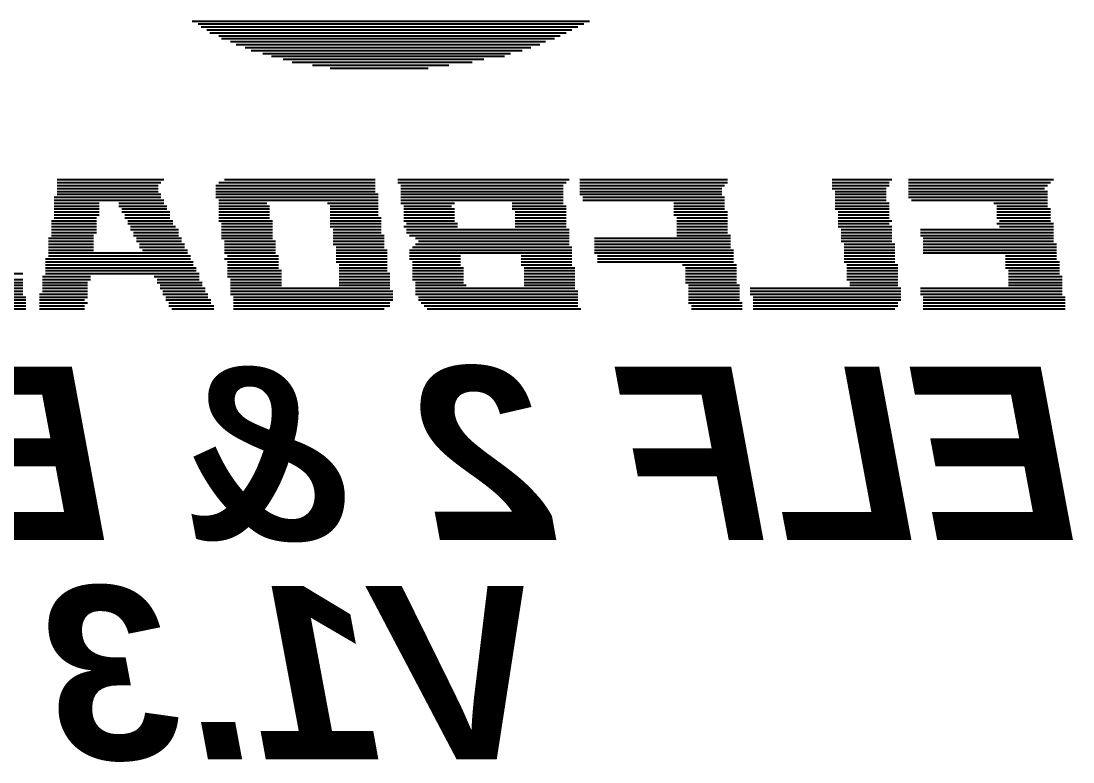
# Model space of a CAD drawing. Header units: inches. Extents: x -5 to 125, y -8 to 83.
# Drawn here: x 66.25 to 75.35, y 24.25 to 30.66 of the extents above; entities that cross this region are included whole.
import ezdxf

# ---------------------------------------------------------------- set-up
doc = ezdxf.new("R2010")
doc.units = ezdxf.units.IN
doc.layers.add('Bottom Overlay', color=54, linetype='Continuous')
doc.styles.add('Arial_Bold_Italic', font='', dxfattribs={"height": 0.2})
doc.styles.get('Arial_Bold_Italic').set_extended_font_data('Arial', italic=True, bold=True)

msp = doc.modelspace()

# ---------------------------------------------------------------- linework, layer by layer
at = {"layer": 'Bottom Overlay'}
for p, q in [((67.7353, 30.6628), (71.1728, 30.6628)), ((67.7861, 30.6374), (71.122, 30.6374)), ((67.8115, 30.612), (71.0712, 30.612)), ((67.8623, 30.5866), (71.0204, 30.5866)), ((67.8877, 30.5612), (70.9696, 30.5612)), ((67.9639, 30.5358), (70.9188, 30.5358)), ((67.9893, 30.5104), (70.868, 30.5104)), ((68.0655, 30.485), (70.7918, 30.485)), ((68.1163, 30.4596), (70.741, 30.4596)), ((68.1925, 30.4342), (70.6648, 30.4342)), ((68.2433, 30.4088), (70.5886, 30.4088)), ((68.3449, 30.3834), (70.487, 30.3834)), ((68.4211, 30.358), (70.4362, 30.358)), ((68.5227, 30.3326), (70.2584, 30.3326)), ((68.5989, 30.3072), (70.1568, 30.3072)), ((68.7767, 30.2818), (69.9536, 30.2818)), ((68.9291, 30.2564), (69.7758, 30.2564)), ((66.5669, 29.2912), (67.4898, 29.2912)), ((66.5669, 29.2658), (67.4644, 29.2658)), ((66.5669, 29.2404), (67.439, 29.2404)), ((66.5669, 29.215), (67.439, 29.215)), ((67.9385, 29.2404), (69.3186, 29.2404)), ((67.9385, 29.215), (69.3186, 29.215)), ((67.9639, 29.2658), (69.3186, 29.2658)), ((68.0147, 29.2912), (69.3186, 29.2912)), ((69.5133, 29.2912), (70.995, 29.2912)), ((69.5133, 29.2658), (70.9696, 29.2658)), ((69.5387, 29.2404), (70.9442, 29.2404)), ((69.5387, 29.215), (70.9442, 29.215)), ((71.0881, 29.2912), (72.3666, 29.2912)), ((71.0881, 29.2658), (72.3666, 29.2658)), ((71.0881, 29.2404), (72.3412, 29.2404)), ((71.0881, 29.215), (72.3158, 29.215)), ((73.2725, 29.2912), (73.789, 29.2912)), ((73.2725, 29.2658), (73.7636, 29.2658)), ((73.2725, 29.2404), (73.7636, 29.2404)), ((73.2725, 29.215), (73.7382, 29.215)), ((73.9329, 29.2912), (75.186, 29.2912)), ((73.9329, 29.2658), (75.1606, 29.2658)), ((73.9329, 29.2404), (75.1352, 29.2404)), ((73.9329, 29.215), (75.1098, 29.215)), ((66.5415, 29.1388), (67.4644, 29.1388)), ((66.5669, 29.1896), (67.439, 29.1896)), ((66.5669, 29.1642), (67.4644, 29.1642)), ((67.9385, 29.1896), (69.3186, 29.1896)), ((67.9385, 29.1642), (69.344, 29.1642)), ((67.9385, 29.1388), (69.344, 29.1388)), ((69.5387, 29.1896), (70.9442, 29.1896)), ((69.5387, 29.1642), (70.9442, 29.1642)), ((69.5387, 29.1388), (70.9442, 29.1388)), ((71.0881, 29.1896), (72.3158, 29.1896)), ((71.0881, 29.1642), (72.3158, 29.1642)), ((71.1135, 29.1388), (72.3412, 29.1388)), ((73.2979, 29.1896), (73.7382, 29.1896)), ((73.2979, 29.1642), (73.7382, 29.1642)), ((73.2979, 29.1388), (73.7382, 29.1388)), ((73.9329, 29.1896), (75.1352, 29.1896)), ((73.9329, 29.1642), (75.1352, 29.1642)), ((73.9329, 29.1388), (75.1352, 29.1388)), ((66.5415, 29.1134), (67.4898, 29.1134)), ((66.5415, 29.088), (66.931, 29.088)), ((66.5415, 29.0626), (66.931, 29.0626)), ((66.5415, 29.0372), (66.931, 29.0372)), ((67.1003, 29.088), (67.4898, 29.088)), ((67.1003, 29.0626), (67.5152, 29.0626)), ((67.1257, 29.0372), (67.5152, 29.0372)), ((67.9639, 29.1134), (69.344, 29.1134)), ((67.9639, 29.088), (68.3788, 29.088)), ((67.9639, 29.0626), (68.4042, 29.0626)), ((67.9639, 29.0372), (68.4042, 29.0372)), ((68.9037, 29.088), (69.344, 29.088)), ((68.9291, 29.0626), (69.344, 29.0626)), ((68.9291, 29.0372), (69.344, 29.0372)), ((69.5387, 29.1134), (70.9442, 29.1134)), ((69.5387, 29.088), (70.0044, 29.088)), ((69.5641, 29.0626), (69.979, 29.0626)), ((69.5641, 29.0372), (70.0044, 29.0372)), ((70.5039, 29.088), (70.9442, 29.088)), ((70.5039, 29.0626), (70.9696, 29.0626)), ((70.5039, 29.0372), (70.9696, 29.0372)), ((71.1135, 29.1134), (72.3412, 29.1134)), ((71.9009, 29.088), (72.3412, 29.088)), ((71.9009, 29.0626), (72.3412, 29.0626)), ((71.9009, 29.0372), (72.3412, 29.0372)), ((73.2979, 29.1134), (73.7382, 29.1134)), ((73.2979, 29.088), (73.7636, 29.088)), ((73.2979, 29.0626), (73.7636, 29.0626)), ((73.2979, 29.0372), (73.7636, 29.0372)), ((73.9583, 29.1134), (75.1352, 29.1134)), ((74.6695, 29.088), (75.1352, 29.088)), ((74.6949, 29.0626), (75.1352, 29.0626)), ((74.6949, 29.0372), (75.1606, 29.0372)), ((66.5415, 29.0118), (66.931, 29.0118)), ((66.5415, 28.9864), (66.931, 28.9864)), ((66.5415, 28.961), (66.9056, 28.961)), ((67.1257, 29.0118), (67.5406, 29.0118)), ((67.1511, 28.9864), (67.5406, 28.9864)), ((67.1511, 28.961), (67.5406, 28.961)), ((67.9639, 29.0118), (68.4042, 29.0118)), ((67.9639, 28.9864), (68.4042, 28.9864)), ((67.9639, 28.961), (68.4042, 28.961)), ((68.9291, 29.0118), (69.344, 29.0118)), ((68.9291, 28.9864), (69.344, 28.9864)), ((68.9291, 28.961), (69.3694, 28.961)), ((69.5641, 29.0118), (70.0044, 29.0118)), ((69.5641, 28.9864), (70.0044, 28.9864)), ((69.5641, 28.961), (70.0044, 28.961)), ((70.5293, 29.0118), (70.9696, 29.0118)), ((70.5293, 28.9864), (70.9696, 28.9864)), ((70.5293, 28.961), (70.9696, 28.961)), ((71.9009, 29.0118), (72.3666, 29.0118)), ((71.9009, 28.9864), (72.3666, 28.9864)), ((71.9263, 28.961), (72.3666, 28.961)), ((73.3233, 29.0118), (73.7636, 29.0118)), ((73.3233, 28.9864), (73.7636, 28.9864)), ((73.3233, 28.961), (73.7636, 28.961)), ((74.6949, 29.0118), (75.1606, 29.0118)), ((74.6949, 28.9864), (75.1606, 28.9864)), ((74.6949, 28.961), (75.1606, 28.961)), ((66.5161, 28.9356), (66.9056, 28.9356)), ((66.5161, 28.9102), (66.9056, 28.9102)), ((66.5161, 28.8848), (66.9056, 28.8848)), ((66.5161, 28.8594), (66.9056, 28.8594)), ((67.1765, 28.9356), (67.566, 28.9356)), ((67.1765, 28.9102), (67.566, 28.9102)), ((67.2019, 28.8848), (67.5914, 28.8848)), ((67.2019, 28.8594), (67.6168, 28.8594)), ((67.9639, 28.9356), (68.4296, 28.9356)), ((67.9893, 28.9102), (68.4296, 28.9102)), ((67.9893, 28.8848), (68.4296, 28.8848)), ((67.9893, 28.8594), (68.4296, 28.8594)), ((68.9291, 28.9356), (69.3694, 28.9356)), ((68.9291, 28.9102), (69.3694, 28.9102)), ((68.9291, 28.8848), (69.3694, 28.8848)), ((68.9545, 28.8594), (69.3694, 28.8594)), ((69.5641, 28.9356), (70.0044, 28.9356)), ((69.5641, 28.8848), (70.0298, 28.8848)), ((69.5895, 28.9102), (70.0298, 28.9102)), ((69.5895, 28.8594), (70.995, 28.8594)), ((70.5293, 28.9356), (70.9696, 28.9356)), ((70.5293, 28.9102), (70.9696, 28.9102)), ((70.5293, 28.8848), (70.9696, 28.8848)), ((71.9263, 28.9356), (72.3666, 28.9356)), ((71.9263, 28.9102), (72.3666, 28.9102)), ((71.9263, 28.8848), (72.3666, 28.8848)), ((71.9263, 28.8594), (72.3666, 28.8594)), ((73.3233, 28.9356), (73.789, 28.9356)), ((73.3233, 28.9102), (73.7636, 28.9102)), ((73.3233, 28.8848), (73.789, 28.8848)), ((73.3487, 28.8594), (73.789, 28.8594)), ((74.0345, 28.8594), (75.186, 28.8594)), ((74.6949, 28.9102), (75.186, 28.9102)), ((74.7203, 28.9356), (75.1606, 28.9356)), ((74.7203, 28.8848), (75.186, 28.8848)), ((66.4907, 28.7832), (66.8802, 28.7832)), ((66.5161, 28.834), (66.9056, 28.834)), ((66.5161, 28.8086), (66.8802, 28.8086)), ((67.2273, 28.834), (67.6168, 28.834)), ((67.2273, 28.8086), (67.6168, 28.8086)), ((67.2527, 28.7832), (67.6422, 28.7832)), ((67.9893, 28.834), (68.4296, 28.834)), ((67.9893, 28.8086), (68.4296, 28.8086)), ((67.9893, 28.7832), (68.4296, 28.7832)), ((68.9545, 28.834), (69.3694, 28.834)), ((68.9545, 28.8086), (69.3948, 28.8086)), ((68.9545, 28.7832), (69.3948, 28.7832)), ((69.5895, 28.834), (70.995, 28.834)), ((69.6149, 28.8086), (70.995, 28.8086)), ((69.6657, 28.7832), (70.995, 28.7832)), ((71.2151, 28.7832), (72.392, 28.7832)), ((71.9263, 28.834), (72.3666, 28.834)), ((71.9263, 28.8086), (72.392, 28.8086)), ((73.3487, 28.834), (73.789, 28.834)), ((73.3487, 28.8086), (73.789, 28.8086)), ((73.3487, 28.7832), (73.789, 28.7832)), ((74.0345, 28.834), (75.186, 28.834)), ((74.0345, 28.8086), (75.186, 28.8086)), ((74.0599, 28.7832), (75.186, 28.7832)), ((66.4907, 28.7578), (66.8802, 28.7578)), ((66.4907, 28.7324), (66.8802, 28.7324)), ((66.4907, 28.707), (66.8802, 28.707)), ((66.4907, 28.6816), (66.8802, 28.6816)), ((67.2527, 28.7578), (67.6422, 28.7578)), ((67.2781, 28.7324), (67.6676, 28.7324)), ((67.2781, 28.707), (67.6676, 28.707)), ((67.3035, 28.6816), (67.693, 28.6816)), ((68.0147, 28.7578), (68.455, 28.7578)), ((68.0147, 28.7324), (68.455, 28.7324)), ((68.0147, 28.707), (68.455, 28.707)), ((68.0147, 28.6816), (68.455, 28.6816)), ((68.9545, 28.7578), (69.3948, 28.7578)), ((68.9545, 28.7324), (69.3948, 28.7324)), ((68.9799, 28.707), (69.3948, 28.707)), ((68.9799, 28.6816), (69.4202, 28.6816)), ((69.6149, 28.6816), (71.0204, 28.6816)), ((69.6403, 28.707), (71.0204, 28.707)), ((69.6657, 28.7324), (70.995, 28.7324)), ((69.6911, 28.7578), (70.995, 28.7578)), ((71.2151, 28.7578), (72.392, 28.7578)), ((71.2151, 28.7324), (72.392, 28.7324)), ((71.2151, 28.707), (72.392, 28.707)), ((71.2151, 28.6816), (72.4174, 28.6816)), ((73.3487, 28.7578), (73.789, 28.7578)), ((73.3741, 28.7324), (73.8144, 28.7324)), ((73.3741, 28.707), (73.8144, 28.707)), ((73.3741, 28.6816), (73.8144, 28.6816)), ((74.0599, 28.7578), (75.186, 28.7578)), ((74.0599, 28.7324), (75.2114, 28.7324)), ((74.0599, 28.707), (75.2114, 28.707)), ((74.0599, 28.6816), (75.2114, 28.6816)), ((66.4653, 28.6054), (67.7184, 28.6054)), ((66.4653, 28.58), (67.7438, 28.58)), ((66.4907, 28.6562), (67.693, 28.6562)), ((66.4907, 28.6308), (67.7184, 28.6308)), ((68.0147, 28.6562), (68.455, 28.6562)), ((68.0147, 28.6054), (68.4804, 28.6054)), ((68.0401, 28.6308), (68.4804, 28.6308)), ((68.0401, 28.58), (68.4804, 28.58)), ((68.9799, 28.6562), (69.4202, 28.6562)), ((68.9799, 28.6308), (69.4202, 28.6308)), ((68.9799, 28.6054), (69.4202, 28.6054)), ((68.9799, 28.58), (69.4202, 28.58)), ((69.6149, 28.6562), (71.0204, 28.6562)), ((69.6149, 28.6308), (70.0552, 28.6308)), ((69.6149, 28.6054), (70.0552, 28.6054)), ((69.6403, 28.58), (70.0552, 28.58)), ((70.5801, 28.6308), (71.0204, 28.6308)), ((70.5801, 28.6054), (71.0204, 28.6054)), ((70.5801, 28.58), (71.0204, 28.58)), ((71.2151, 28.6562), (72.4174, 28.6562)), ((71.2405, 28.6308), (72.4174, 28.6308)), ((71.2405, 28.6054), (72.4174, 28.6054)), ((71.2405, 28.58), (72.4174, 28.58)), ((73.3741, 28.6562), (73.8144, 28.6562)), ((73.3741, 28.6308), (73.8144, 28.6308)), ((73.3741, 28.6054), (73.8144, 28.6054)), ((73.3741, 28.58), (73.8144, 28.58)), ((74.0599, 28.6562), (75.2114, 28.6562)), ((74.7711, 28.6308), (75.2114, 28.6308)), ((74.7711, 28.6054), (75.2114, 28.6054)), ((74.7711, 28.58), (75.2368, 28.58)), ((66.4653, 28.5546), (67.7438, 28.5546)), ((66.4653, 28.5292), (67.7692, 28.5292)), ((66.4653, 28.5038), (67.7692, 28.5038)), ((68.0401, 28.5546), (68.4804, 28.5546)), ((68.0401, 28.5292), (68.4804, 28.5292)), ((68.0401, 28.5038), (68.5058, 28.5038)), ((69.0053, 28.5546), (69.4202, 28.5546)), ((69.0053, 28.5292), (69.4202, 28.5292)), ((69.0053, 28.5038), (69.4202, 28.5038)), ((69.6403, 28.5546), (70.0552, 28.5546)), ((69.6403, 28.5292), (70.0806, 28.5292)), ((69.6403, 28.5038), (70.0806, 28.5038)), ((70.5801, 28.5546), (71.0204, 28.5546)), ((70.6055, 28.5292), (71.0458, 28.5292)), ((70.6055, 28.5038), (71.0458, 28.5038)), ((71.9771, 28.5546), (72.4428, 28.5546)), ((72.0025, 28.5292), (72.4428, 28.5292)), ((72.0025, 28.5038), (72.4428, 28.5038)), ((73.3995, 28.5546), (73.8398, 28.5546)), ((73.3995, 28.5292), (73.8398, 28.5292)), ((73.3995, 28.5038), (73.8398, 28.5038)), ((74.7711, 28.5546), (75.2368, 28.5546)), ((74.7711, 28.5292), (75.2368, 28.5292)), ((74.7965, 28.5038), (75.2368, 28.5038)), ((65.8049, 28.4784), (66.2706, 28.4784)), ((65.8049, 28.4276), (66.2706, 28.4276)), ((65.8303, 28.4022), (66.2706, 28.4022)), ((66.4399, 28.453), (66.8548, 28.453)), ((66.4399, 28.4276), (66.8548, 28.4276)), ((66.4399, 28.4022), (66.8294, 28.4022)), ((66.4653, 28.4784), (67.7946, 28.4784)), ((67.4051, 28.453), (67.7946, 28.453)), ((67.4305, 28.4276), (67.7946, 28.4276)), ((67.4305, 28.4022), (67.82, 28.4022)), ((68.0401, 28.4784), (68.5058, 28.4784)), ((68.0401, 28.453), (68.5058, 28.453)), ((68.0655, 28.4276), (68.5058, 28.4276)), ((68.0655, 28.4022), (68.5058, 28.4022)), ((69.0053, 28.4784), (69.4456, 28.4784)), ((69.0053, 28.453), (69.4456, 28.453)), ((69.0053, 28.4276), (69.4456, 28.4276)), ((69.0053, 28.4022), (69.4456, 28.4022)), ((69.6403, 28.4784), (70.0806, 28.4784)), ((69.6403, 28.453), (70.0806, 28.453)), ((69.6403, 28.4276), (70.0806, 28.4276)), ((69.6657, 28.4022), (70.0806, 28.4022)), ((70.6055, 28.4784), (71.0458, 28.4784)), ((70.6055, 28.453), (71.0458, 28.453)), ((70.6055, 28.4276), (71.0458, 28.4276)), ((70.6055, 28.4022), (71.0458, 28.4022)), ((72.0025, 28.4784), (72.4428, 28.4784)), ((72.0025, 28.453), (72.4428, 28.453)), ((72.0025, 28.4276), (72.4428, 28.4276)), ((72.0025, 28.4022), (72.4428, 28.4022)), ((73.3995, 28.4784), (73.8398, 28.4784)), ((73.3995, 28.453), (73.8398, 28.453)), ((73.3995, 28.4276), (73.8398, 28.4276)), ((73.4249, 28.4022), (73.8398, 28.4022)), ((74.7965, 28.4784), (75.2368, 28.4784)), ((74.7965, 28.453), (75.2622, 28.453)), ((74.7965, 28.4276), (75.2622, 28.4276)), ((74.7965, 28.4022), (75.2622, 28.4022)), ((65.8303, 28.3768), (66.2706, 28.3768)), ((65.8303, 28.3514), (66.2706, 28.3514)), ((65.8303, 28.326), (66.2706, 28.326)), ((66.4399, 28.3768), (66.8294, 28.3768)), ((66.4399, 28.3514), (66.8294, 28.3514)), ((66.4399, 28.326), (66.8294, 28.326)), ((67.4559, 28.3768), (67.82, 28.3768)), ((67.4559, 28.3514), (67.8454, 28.3514)), ((67.4813, 28.326), (67.8454, 28.326)), ((68.0655, 28.3768), (68.5058, 28.3768)), ((68.0655, 28.3514), (69.4456, 28.3514)), ((68.0655, 28.326), (69.471, 28.326)), ((69.0053, 28.3768), (69.4456, 28.3768)), ((69.6657, 28.3768), (70.106, 28.3768)), ((69.6657, 28.3514), (71.0458, 28.3514)), ((69.6657, 28.326), (71.0712, 28.326)), ((70.6055, 28.3768), (71.0458, 28.3768)), ((72.0279, 28.3768), (72.4682, 28.3768)), ((72.0279, 28.3514), (72.4682, 28.3514)), ((72.0279, 28.326), (72.4682, 28.326)), ((72.5613, 28.3514), (73.8652, 28.3514)), ((72.5613, 28.326), (73.8652, 28.326)), ((73.4249, 28.3768), (73.8398, 28.3768)), ((74.0345, 28.3514), (75.2622, 28.3514)), ((74.0345, 28.326), (75.2622, 28.326)), ((74.7965, 28.3768), (75.2622, 28.3768)), ((65.8303, 28.3006), (66.2706, 28.3006)), ((65.8557, 28.2752), (66.296, 28.2752)), ((65.8557, 28.2498), (66.296, 28.2498)), ((65.8557, 28.2244), (66.296, 28.2244)), ((66.4145, 28.3006), (66.8294, 28.3006)), ((66.4145, 28.2752), (66.8294, 28.2752)), ((66.4145, 28.2498), (66.804, 28.2498)), ((66.4145, 28.2244), (66.8294, 28.2244)), ((67.4813, 28.3006), (67.8708, 28.3006)), ((67.5067, 28.2752), (67.8708, 28.2752)), ((67.5067, 28.2498), (67.8962, 28.2498)), ((67.5321, 28.2244), (67.8962, 28.2244)), ((68.0655, 28.3006), (69.471, 28.3006)), ((68.0909, 28.2752), (69.471, 28.2752)), ((68.0909, 28.2498), (69.471, 28.2498)), ((68.0909, 28.2244), (69.4456, 28.2244)), ((69.6657, 28.3006), (71.0712, 28.3006)), ((69.6911, 28.2752), (71.0712, 28.2752)), ((69.6911, 28.2498), (71.0712, 28.2498)), ((69.7165, 28.2244), (71.0712, 28.2244)), ((72.0279, 28.3006), (72.4682, 28.3006)), ((72.0279, 28.2752), (72.4682, 28.2752)), ((72.0279, 28.2498), (72.4682, 28.2498)), ((72.0279, 28.2244), (72.4936, 28.2244)), ((72.5613, 28.3006), (73.8652, 28.3006)), ((72.5867, 28.2752), (73.8652, 28.2752)), ((72.5867, 28.2498), (73.8652, 28.2498)), ((72.5867, 28.2244), (73.8398, 28.2244)), ((74.0345, 28.3006), (75.2622, 28.3006)), ((74.0599, 28.2752), (75.2876, 28.2752)), ((74.0599, 28.2498), (75.2876, 28.2498)), ((74.0599, 28.2244), (75.2876, 28.2244)), ((65.8557, 28.199), (66.296, 28.199)), ((65.8557, 28.1736), (66.296, 28.1736)), ((66.4145, 28.199), (66.804, 28.199)), ((66.4145, 28.1736), (66.804, 28.1736)), ((67.5321, 28.199), (67.9216, 28.199)), ((67.5575, 28.1736), (67.9216, 28.1736)), ((68.0909, 28.199), (69.4456, 28.199)), ((68.0909, 28.1736), (69.3948, 28.1736)), ((69.7419, 28.199), (71.0712, 28.199)), ((69.7673, 28.1736), (71.0966, 28.1736)), ((72.0533, 28.199), (72.4936, 28.199)), ((72.0533, 28.1736), (72.4936, 28.1736)), ((72.5867, 28.199), (73.8398, 28.199)), ((72.5867, 28.1736), (73.8144, 28.1736)), ((74.0599, 28.199), (75.2876, 28.199)), ((74.0599, 28.1736), (75.2876, 28.1736))]:
    msp.add_line(p, q, dxfattribs=at)

# ---------------------------------------------------------------- texts
at = {"layer": 'Bottom Overlay', "style": 'Arial_Bold_Italic', "text_generation_flag": 2}
for s, p in [('ELF 2 & ELF 2_Lite', (75.3915, 26.1736)), ('V1.3', (70.7765, 24.2747))]:
    msp.add_text(s, height=1.5, rotation=360, dxfattribs=at).set_placement(p)

doc.saveas('drawing.dxf')
